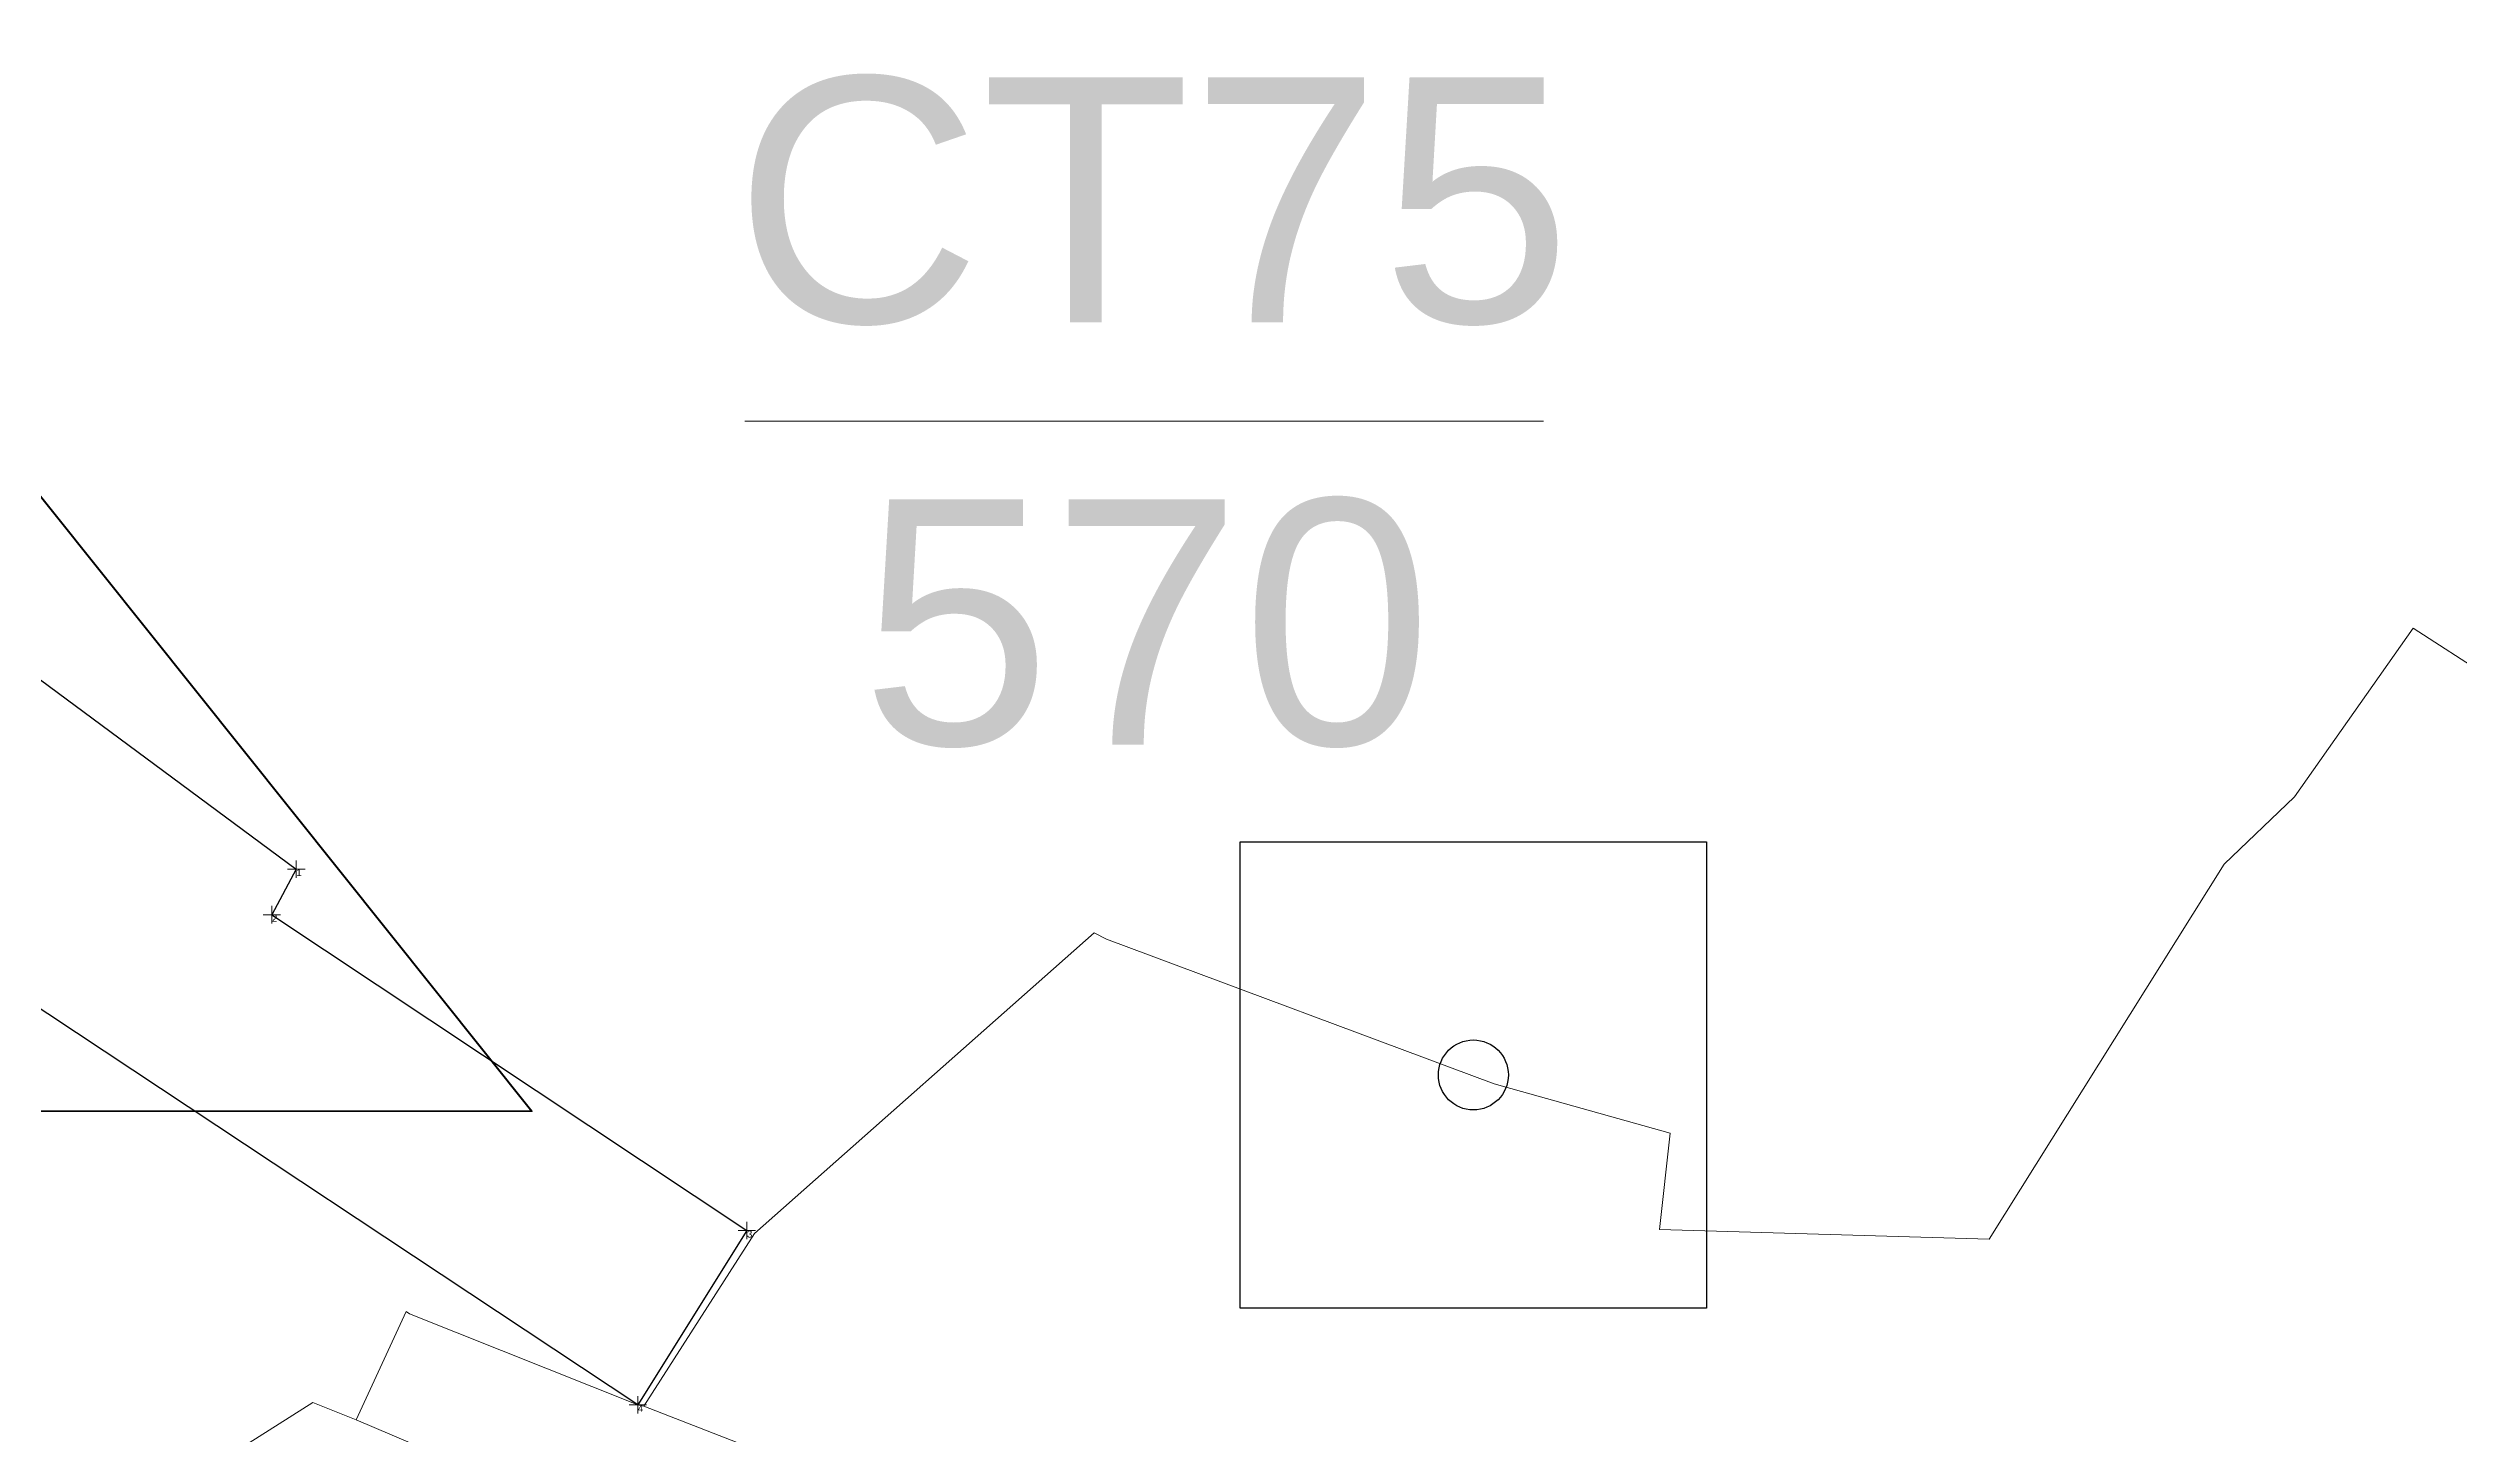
# Model space of a CAD drawing. Header units: metres. Extents: x 414555 to 418802, y 1520655 to 1524487.
# Drawn here: x 416016.3 to 416274.9, y 1522646.5 to 1522795.2 of the extents above; entities that cross this region are included whole.
import ezdxf
from ezdxf.enums import TextEntityAlignment as Align

# ---------------------------------------------------------------- set-up
doc = ezdxf.new("R2010")
doc.units = ezdxf.units.M
doc.header["$MEASUREMENT"] = 0
doc.layers.add('RanhTwo', color=3, linetype='Continuous', lineweight=0)
doc.layers.add('TruSo', color=1, linetype='Continuous', lineweight=106)
doc.styles.add('Style-Arial', font='arial.ttf')

# ---------------------------------------------------------------- blocks, each defined once
blk = doc.blocks.new('*U0')
at = {"color": 0, "linetype": 'Continuous', "lineweight": -2, "ltscale": 10, "flags": 128}
blk.add_lwpolyline([(-150, 150), (150, 150), (150, -150), (-150, -150), (-150, 150)], close=True, dxfattribs=at)
at = {"color": 0, "linetype": 'Continuous', "lineweight": -2, "ltscale": 10}
blk.add_circle((-0.02828, 0.016065), 22.5, dxfattribs=at)
blk = doc.blocks.new('DDCT')
at = {"layer": 'RanhTwo', "color": 5, "linetype": 'Continuous', "lineweight": 0}
for p, q in [((6.24, 0), (-6.24, 0)), ((0, -6.24), (0, 6.24))]:
    blk.add_line(p, q, dxfattribs=at)
blk = doc.blocks.new('*U44')
at = {"layer": 'TruSo', "color": 1, "linetype": 'Continuous', "lineweight": 106}
for p, q in [((-1.00498, 13.016671), (-1.00498, 58.941787)), ((-36.158004, 47.398274), (33.778137, 47.398274)), ((-35.952007, 32.006922), (33.984135, 32.006922))]:
    blk.add_line(p, q, dxfattribs=at)
at = {"layer": 'TruSo', "color": 1, "linetype": 'Continuous', "lineweight": 106, "flags": 128}
blk.add_lwpolyline([(-56.477401, -58.942446), (-1.00498, 13.016671), (56.477968, -58.889332), (-56.477401, -58.942446)], close=True, dxfattribs=at)
blk = doc.blocks.new('*U43')
at = {"layer": 'TruSo', "color": 1, "linetype": 'Continuous', "lineweight": 106, "xscale": 1.5248, "yscale": 1.5248, "zscale": 1.5248}
blk.add_blockref('*U44', (-19.953073, 67.811554), dxfattribs=at)
blk = doc.blocks.new('*U56')
at = {"layer": 'RanhTwo', "color": 3, "linetype": 'Continuous', "lineweight": 13}
blk.add_line((-66.520877, -1.660429), (63.750129, -1.660429), dxfattribs=at)
at = {"layer": 'RanhTwo', "color": 3, "linetype": 'Continuous', "lineweight": 13, "style": 'Style-Arial'}
for s, p in [('CT75', (-0.000029, 14.422722)), ('570', (-1.025137, -54.422685))]:
    blk.add_text(s, height=40, dxfattribs=at).set_placement(p, align=Align.CENTER)

msp = doc.modelspace()

# ---------------------------------------------------------------- linework, layer by layer
at = {"layer": 'RanhTwo', "color": 3, "linetype": 'Continuous', "lineweight": 0, "flags": 128}
for points in [[(416389.8828, 1523177.3163), (416530.352, 1523189.4222), (416606.516, 1523184.982), (416635.6001, 1523093.3951), (416692.5318, 1522924.6633), (416680.957, 1522893.743), (416446.076, 1522725.433), (416264.825, 1522596.493), (416242.291, 1522590.621), (416231.371, 1522590.722), (416080.20092, 1522649.58625)], [(416080.20092, 1522649.58625), (416092.062, 1522668.1), (416128.46456, 1522700.31962), (416129.8, 1522699.65), (416171.38, 1522684.15), (416190.25, 1522678.87), (416189.08, 1522668.51), (416224.42, 1522667.49), (416249.64, 1522707.68), (416257.1703, 1522714.90836), (416269.906, 1522732.982), (416277.85771, 1522727.84173)], [(416049.34, 1522648.12), (416054.719, 1522659.719), (416055.05, 1522659.48), (416079.55, 1522649.73), (416079.67, 1522649.7), (416080.20092, 1522649.58625)], [(416019.13, 1522633.78), (416044.69, 1522649.98), (416049.34, 1522648.12)], [(416126.27, 1521909.2), (416125.3317, 1521911.9571), (416120.744, 1521927.262), (416146.9335, 1522060.9487), (416212.788, 1522397.11), (416246.904, 1522570.948), (416234.513, 1522579.183), (416073.6867, 1522637.7107), (416072.2406, 1522638.3694), (416049.34, 1522648.12)]]:
    msp.add_lwpolyline(points, dxfattribs=at)
at = {"layer": 'RanhTwo', "color": 3, "linetype": 'Continuous', "lineweight": 13, "flags": 128}
msp.add_lwpolyline([(416019.13, 1522633.78), (416044.69, 1522649.98), (416049.34, 1522648.12), (416054.719, 1522659.719), (416055.05, 1522659.48), (416079.55, 1522649.73), (416079.67, 1522649.7), (416080.2009, 1522649.5862), (416092.062, 1522668.1), (416128.4646, 1522700.3196), (416129.8, 1522699.65), (416171.38, 1522684.15), (416190.25, 1522678.87), (416189.08, 1522668.51), (416224.42, 1522667.49), (416249.64, 1522707.68), (416257.1703, 1522714.9084), (416269.906, 1522732.982), (416277.8577, 1522727.8417)], dxfattribs=at)
at = {"layer": 'TruSo', "color": 5, "linetype": 'Continuous', "lineweight": 30, "flags": 128}
msp.add_lwpolyline([(416091.24, 1522668.41), (416079.55, 1522649.73), (415947.07, 1522737.48), (415909.35, 1522763.14), (415926.64, 1522788.16), (415952.34, 1522772.76), (415964.23, 1522765.41), (416042.93, 1522707.16), (416040.31, 1522702.27), (416091.24, 1522668.41)], dxfattribs=at)

# ---------------------------------------------------------------- block references
at = {"layer": 'RanhTwo', "color": 3, "linetype": 'Continuous', "lineweight": 13, "xscale": 0.657335, "yscale": 0.657335, "zscale": 0.657335}
msp.add_blockref('*U56', (416134.761469, 1522756.28103), dxfattribs=at)
at = {"layer": 'RanhTwo', "color": 3, "linetype": 'Continuous', "lineweight": 30, "ltscale": 1.666667, "xscale": 0.166667, "yscale": 0.166667, "zscale": 0.166667}
msp.add_blockref('*U0', (416169.136713, 1522685.090323), dxfattribs=at)
at = {"layer": 'RanhTwo', "color": 5, "linetype": 'Continuous', "lineweight": 0, "xscale": 0.15, "yscale": 0.15, "zscale": 0.15}
for p in [(416042.93, 1522707.16), (416040.31, 1522702.27), (416091.24, 1522668.41), (416079.55, 1522649.73)]:
    msp.add_blockref('DDCT', p, dxfattribs=at)
at = {"layer": 'TruSo', "color": 1, "linetype": 'Continuous', "lineweight": 106}
msp.add_blockref('*U43', (416002.024485, 1522703.201654), dxfattribs=at)

# ---------------------------------------------------------------- texts
at = {"layer": 'RanhTwo', "color": 3, "linetype": 'Continuous', "lineweight": 0, "style": 'Style-Arial'}
for s, p in [('1', (416042.93, 1522707.16)), ('2', (416040.31, 1522702.27)), ('3', (416091.24, 1522668.41)), ('4', (416079.55, 1522649.73))]:
    msp.add_text(s, height=0.75, dxfattribs=at).set_placement(p, align=Align.TOP_LEFT)

doc.saveas('drawing.dxf')
